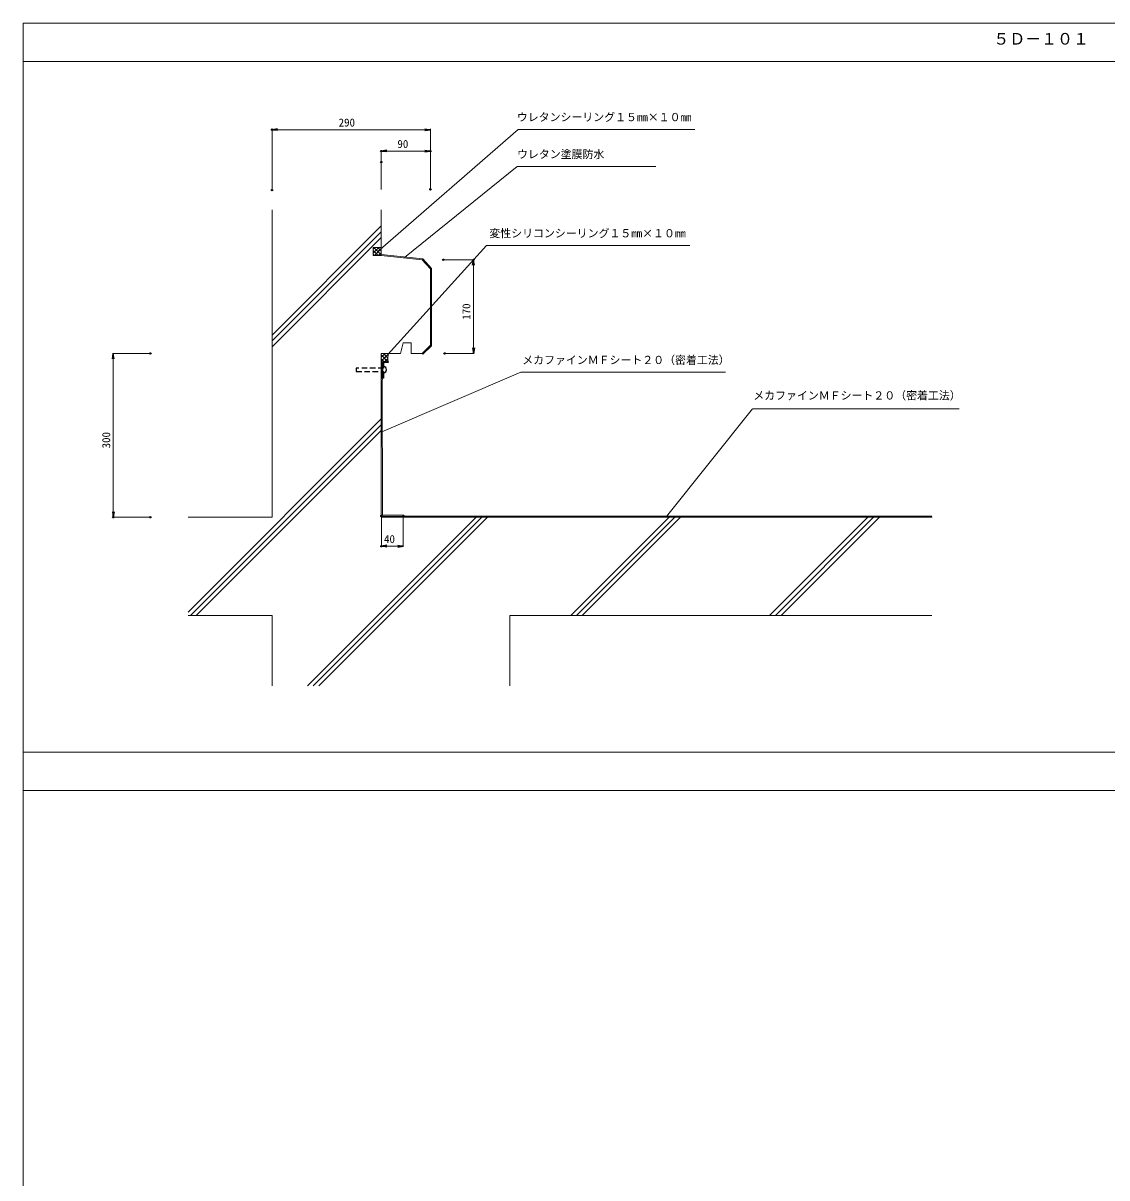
# Model space of a CAD drawing. Units: millimetres, scale not verified. Extents: x -3038 to 3038, y -2115 to 2115.
# Drawn here: x -3038 to -1052, y 0 to 2115 of the extents above; entities that cross this region are included whole.
import ezdxf
from ezdxf.enums import TextEntityAlignment as Align

# ---------------------------------------------------------------- set-up
doc = ezdxf.new("R2010")
doc.units = ezdxf.units.MM
doc.header["$LTSCALE"] = 5
doc.header["$PDMODE"] = 32
doc.header["$PDSIZE"] = 2.5
doc.linetypes.add('DASHED2', pattern=[3, 2, -1])
for name, color, linetype in [('0-0_0', 7, 'Continuous'), ('0-1_DEFPOINTS', 7, 'Continuous'), ('0-8_金物', 7, 'Continuous'), ('0-A_枠___1', 7, 'Continuous'), ('0-B_文字___1', 7, 'Continuous'), ('0-C_寸法___1', 7, 'Continuous')]:
    doc.layers.add(name, color=color, linetype=linetype)
for name, color, linetype, lineweight in [('0-2_躯体', 2, 'Continuous', 18), ('0-3_防水層', 4, 'Continuous', 18), ('0-4_文字', 8, 'Continuous', 18), ('0-5_寸法', 7, 'Continuous', 18), ('0-7_枠', 7, 'Continuous', 18), ('0-9__U+FF8A_U+FF6F_U+FF81', 8, 'Continuous', 18)]:
    doc.layers.add(name, color=color, linetype=linetype, lineweight=lineweight)
doc.styles.add('ＭＳ ゴシック', font='')
doc.styles.get('ＭＳ ゴシック').set_extended_font_data('MS Gothic')

# ---------------------------------------------------------------- blocks, each defined once
blk = doc.blocks.new('U15')
at = {"layer": '0-A_枠___1', "style": 'ＭＳ ゴシック'}
blk.add_text('５Ｄ－１０１', height=21.38, dxfattribs=at).set_placement((1777.333, 4184.133), align=Align.BOTTOM_LEFT)
blk = doc.blocks.new('_OPEN')
at = {"layer": '0-0_0'}
blk.add_line((-1, 0.1667), (0, 0), dxfattribs=at)
blk.add_lwpolyline([(-1, -0.1667), (0, 0), (-1, 0)], dxfattribs=at)
blk = doc.blocks.new('U26')
at = {"layer": '0-5_寸法', "style": 'ＭＳ ゴシック'}
blk.add_text('300', height=14.66, rotation=90, dxfattribs=at).set_placement((163.924, 3451.146), align=Align.BOTTOM_LEFT)
blk = doc.blocks.new('D4')
at = {"layer": '0-1_DEFPOINTS'}
for p in [(233.051, 3624.939), (165.279, 3324.998), (233.022, 3324.998)]:
    blk.add_point(p, dxfattribs=at)
at = {"layer": '0-5_寸法'}
for p, q in [((231.051, 3624.939), (164.029, 3624.939)), ((165.279, 3614.939), (165.279, 3334.998)), ((231.022, 3324.998), (164.029, 3324.998))]:
    blk.add_line(p, q, dxfattribs=at)
at = {"layer": '0-0_0'}
blk.add_blockref('U26', (0, 0), dxfattribs=at)
at = {"layer": '0-5_寸法', "xscale": 10, "yscale": 10}
for p, rotation in [((165.279, 3624.939), 90), ((165.279, 3324.998), 270)]:
    blk.add_blockref('_OPEN', p, dxfattribs=dict(at, rotation=rotation))
blk = doc.blocks.new('U25')
at = {"layer": '0-5_寸法', "style": 'ＭＳ ゴシック'}
blk.add_text('40', height=14.66, dxfattribs=at).set_placement((661.185, 3273.315), align=Align.BOTTOM_LEFT)
blk = doc.blocks.new('D5')
at = {"layer": '0-1_DEFPOINTS'}
for p in [(656.265, 3327.285), (696.199, 3326.979), (656.265, 3271.974)]:
    blk.add_point(p, dxfattribs=at)
at = {"layer": '0-5_寸法'}
for p, q in [((656.265, 3325.285), (656.265, 3270.724)), ((696.199, 3324.979), (696.199, 3270.724)), ((686.199, 3271.974), (666.265, 3271.974))]:
    blk.add_line(p, q, dxfattribs=at)
at = {"layer": '0-0_0'}
blk.add_blockref('U25', (0, 0), dxfattribs=at)
at = {"layer": '0-5_寸法', "xscale": 10, "yscale": 10, "rotation": 180}
blk.add_blockref('_OPEN', (656.265, 3271.974), dxfattribs=at)
at = {"layer": '0-5_寸法', "xscale": 10, "yscale": 10}
blk.add_blockref('_OPEN', (696.199, 3271.974), dxfattribs=at)
blk = doc.blocks.new('U24')
at = {"layer": '0-5_寸法', "style": 'ＭＳ ゴシック'}
blk.add_text('290', height=14.66, dxfattribs=at).set_placement((578.027, 4036.139), align=Align.BOTTOM_LEFT)
blk = doc.blocks.new('D6')
at = {"layer": '0-1_DEFPOINTS'}
for p in [(456.076, 4034.798), (456.076, 3924.194), (746.076, 3925.521)]:
    blk.add_point(p, dxfattribs=at)
at = {"layer": '0-5_寸法'}
for p, q in [((456.076, 3926.194), (456.076, 4036.048)), ((736.076, 4034.798), (466.076, 4034.798)), ((746.076, 3927.521), (746.076, 4036.048))]:
    blk.add_line(p, q, dxfattribs=at)
at = {"layer": '0-0_0'}
blk.add_blockref('U24', (0, 0), dxfattribs=at)
at = {"layer": '0-5_寸法', "xscale": 10, "yscale": 10, "rotation": 180}
blk.add_blockref('_OPEN', (456.076, 4034.798), dxfattribs=at)
at = {"layer": '0-5_寸法', "xscale": 10, "yscale": 10}
blk.add_blockref('_OPEN', (746.076, 4034.798), dxfattribs=at)
blk = doc.blocks.new('U23')
at = {"layer": '0-5_寸法', "style": 'ＭＳ ゴシック'}
blk.add_text('90', height=14.66, dxfattribs=at).set_placement((685.679, 3996.933), align=Align.BOTTOM_LEFT)
blk = doc.blocks.new('D7')
at = {"layer": '0-1_DEFPOINTS'}
for p in [(656.182, 3995.592), (746.076, 3995.592), (656.182, 3975.521)]:
    blk.add_point(p, dxfattribs=at)
at = {"layer": '0-5_寸法'}
for p, q in [((746.076, 3997.592), (746.076, 3996.842)), ((656.182, 3977.521), (656.182, 3996.842)), ((736.076, 3995.592), (666.182, 3995.592))]:
    blk.add_line(p, q, dxfattribs=at)
at = {"layer": '0-0_0'}
blk.add_blockref('U23', (0, 0), dxfattribs=at)
at = {"layer": '0-5_寸法', "xscale": 10, "yscale": 10, "rotation": 180}
blk.add_blockref('_OPEN', (656.182, 3995.592), dxfattribs=at)
at = {"layer": '0-5_寸法', "xscale": 10, "yscale": 10}
blk.add_blockref('_OPEN', (746.076, 3995.592), dxfattribs=at)
blk = doc.blocks.new('U22')
at = {"layer": '0-5_寸法', "style": 'ＭＳ ゴシック'}
blk.add_text('170', height=14.66, rotation=90, dxfattribs=at).set_placement((823.715, 3686.599), align=Align.BOTTOM_LEFT)
blk = doc.blocks.new('D8')
at = {"layer": '0-1_DEFPOINTS'}
for p in [(769.562, 3796.521), (825.056, 3796.521), (772.083, 3624.998)]:
    blk.add_point(p, dxfattribs=at)
at = {"layer": '0-5_寸法'}
for p, q in [((771.562, 3796.521), (826.306, 3796.521)), ((825.056, 3634.998), (825.056, 3786.521)), ((774.083, 3624.998), (826.306, 3624.998))]:
    blk.add_line(p, q, dxfattribs=at)
at = {"layer": '0-0_0'}
blk.add_blockref('U22', (0, 0), dxfattribs=at)
at = {"layer": '0-5_寸法', "xscale": 10, "yscale": 10}
for p, rotation in [((825.056, 3796.521), 90), ((825.056, 3624.998), 270)]:
    blk.add_blockref('_OPEN', p, dxfattribs=dict(at, rotation=rotation))

msp = doc.modelspace()

# ---------------------------------------------------------------- linework, layer by layer
at = {"layer": '0-2_躯体'}
for p, q in [((-2581.424, 1209.998), (-2581.424, 1773.194)), ((-2381.492, 1704.189), (-2381.492, 1773.194)), ((-2306.346, 1681.521), (-2381.492, 1689.189)), ((-2306.346, 1681.521), (-2291.424, 1664.998)), ((-2291.424, 1524.998), (-2291.424, 1664.998)), ((-2326.446, 1529.341), (-2341.446, 1529.341)), ((-2291.424, 1524.998), (-2306.424, 1509.998)), ((-2381.492, 1509.939), (-2381.37, 1209.998)), ((-2581.424, 1209.998), (-2735.133, 1209.998)), ((-1372.291, 1209.998), (-2381.37, 1209.998)), ((-2581.424, 1029.998), (-2735.133, 1029.998)), ((-2581.424, 901.171), (-2581.424, 1029.998)), ((-2145.919, 1029.998), (-2145.919, 901.171)), ((-2145.919, 1029.998), (-1372.932, 1029.998))]:
    msp.add_line(p, q, dxfattribs=at)
for points in [[(-2381.492, 1689.189), (-2396.492, 1689.189), (-2396.492, 1704.189), (-2381.492, 1704.189)], [(-2341.446, 1529.341), (-2346.462, 1509.939), (-2381.492, 1509.939)], [(-2306.424, 1509.998), (-2326.446, 1509.998), (-2326.446, 1529.341)]]:
    msp.add_lwpolyline(points, dxfattribs=at)
at = {"layer": '0-3_防水層'}
for p, q in [((-2305.378, 1683.433), (-2381.492, 1691.199)), ((-2305.378, 1683.433), (-2289.424, 1665.768)), ((-2289.424, 1524.17), (-2289.424, 1665.768)), ((-2289.424, 1524.17), (-2305.009, 1508.584)), ((-2306.424, 1509.998), (-2305.009, 1508.584)), ((-2380.631, 1494.895), (-2380.631, 1483.136)), ((-2380.631, 1483.136), (-2380.631, 1464.895)), ((-2378.631, 1494.895), (-2378.631, 1483.136)), ((-2378.631, 1483.136), (-2378.631, 1464.895)), ((-2380.689, 1464.895), (-2381.492, 1461.584)), ((-2378.631, 1464.895), (-2379.631, 1460.772)), ((-2379.631, 1460.772), (-2379.424, 1214.275)), ((-1372.682, 1211.998), (-2381.37, 1211.998)), ((-2341.37, 1214.068), (-2379.424, 1214.275)), ((-2341.37, 1214.068), (-2341.37, 1212.068)), ((-2340.354, 1213.74), (-2341.37, 1212.724)), ((-2341.37, 1212.958), (-2340.476, 1212.063)), ((-2340.945, 1213.947), (-2339.332, 1212.334)), ((-2339.619, 1213.061), (-2340.616, 1212.064))]:
    msp.add_line(p, q, dxfattribs=at)
msp.add_arc((-2341.301, 1211.979), 2, 2.24927, 91.99103, dxfattribs=at)
at = {"layer": '0-4_文字'}
for p, q in [((-2387.995, 1696.881), (-2130.399, 1920.042)), ((-2130.399, 1920.042), (-1807.246, 1920.042)), ((-2339.14, 1685.701), (-2132.752, 1852.557)), ((-2132.752, 1852.557), (-1878.575, 1852.557)), ((-2374.704, 1502.142), (-2188.768, 1707.563)), ((-2188.768, 1707.563), (-1816.232, 1707.563)), ((-2380.587, 1366.235), (-2125.729, 1475.851)), ((-2125.729, 1475.851), (-1750.977, 1475.851)), ((-1858.765, 1211.091), (-1701.323, 1408.375)), ((-1700.615, 1408.375), (-1322.798, 1408.375))]:
    msp.add_line(p, q, dxfattribs=at)
at = {"layer": '0-5_寸法', "color": 8}
for p, q in [((-2581.424, 1860.746), (-2581.424, 1910.746)), ((-2291.424, 1860.746), (-2291.424, 1910.746)), ((-2381.318, 1810.521), (-2381.318, 1860.521)), ((-2291.424, 1810.521), (-2291.424, 1860.521))]:
    msp.add_line(p, q, dxfattribs=at)
at = {"layer": '0-7_枠'}
for p, q in [((3037.5, 2044.653), (-3037.5, 2044.653)), ((3037.5, 780), (-3037.5, 780)), ((3037.5, 709.653), (-3037.5, 709.653))]:
    msp.add_line(p, q, dxfattribs=at)
msp.add_lwpolyline([(-3037.5, -2115), (3037.5, -2115), (3037.5, 2115), (-3037.5, 2115)], close=True, dxfattribs=at)
at = {"layer": '0-8_金物'}
for p, q in [((-2368.631, 1493.395), (-2377.131, 1493.395)), ((-2377.131, 1493.395), (-2377.131, 1483.136)), ((-2368.631, 1494.895), (-2368.631, 1493.395)), ((-2380.631, 1464.895), (-2381.492, 1464.895)), ((-2377.131, 1464.895), (-2378.631, 1464.895)), ((-2377.131, 1477.136), (-2377.131, 1464.895))]:
    msp.add_line(p, q, dxfattribs=at)
at = {"layer": '0-8_金物', "linetype": 'DASHED2'}
msp.add_line((-2427.234, 1477.136), (-2377.234, 1477.136), dxfattribs=at)
msp.add_lwpolyline([(-2377.234, 1483.136), (-2427.234, 1483.136), (-2427.234, 1477.136)], dxfattribs=at)
at = {"layer": '0-8_金物'}
msp.add_arc((-2377.808, 1480.136), 6, 276.47407, 83.52592, dxfattribs=at)
msp.add_arc((-2377.808, 1480.136), 6, 276.47407, 83.52592, dxfattribs=at)
at = {"layer": '0-9__U+FF8A_U+FF6F_U+FF81'}
for p, q in [((-2381.492, 1743.483), (-2581.424, 1543.552)), ((-2381.492, 1732.877), (-2581.424, 1532.945)), ((-2381.492, 1722.27), (-2581.424, 1522.339)), ((-2385.886, 1704.189), (-2396.492, 1693.583)), ((-2392.957, 1704.189), (-2396.492, 1700.654)), ((-2396.492, 1698.583), (-2387.098, 1689.189)), ((-2395.027, 1704.189), (-2381.492, 1690.654)), ((-2381.492, 1701.512), (-2393.815, 1689.189)), ((-2387.956, 1704.189), (-2381.492, 1697.725)), ((-2381.492, 1694.441), (-2386.744, 1689.189)), ((-2381.492, 1704.189), (-2381.492, 1689.189)), ((-2396.492, 1691.512), (-2394.169, 1689.189)), ((-2374.455, 1509.895), (-2381.492, 1502.858)), ((-2368.294, 1508.984), (-2381.492, 1495.787)), ((-2381.492, 1507.209), (-2369.179, 1494.895)), ((-2377.108, 1509.895), (-2369.365, 1502.152)), ((-2370.037, 1509.895), (-2368.469, 1508.328)), ((-2381.492, 1500.138), (-2376.25, 1494.895)), ((-2368.631, 1494.895), (-2381.492, 1494.895)), ((-2369.388, 1500.819), (-2375.312, 1494.895)), ((-2381.37, 1390.052), (-2735.133, 1036.289)), ((-2381.37, 1379.445), (-2730.817, 1029.998)), ((-2381.37, 1368.839), (-2720.21, 1029.998)), ((-2207.87, 1209.998), (-2516.698, 901.171)), ((-2197.264, 1209.998), (-2506.091, 901.171)), ((-2186.657, 1209.998), (-2495.484, 901.171)), ((-1854.317, 1209.998), (-2034.317, 1029.998)), ((-1843.71, 1209.998), (-2023.71, 1029.998)), ((-1833.104, 1209.998), (-2013.104, 1029.998)), ((-1490.157, 1209.998), (-1670.157, 1029.998)), ((-1479.55, 1209.998), (-1659.55, 1029.998)), ((-1468.944, 1209.998), (-1648.944, 1029.998))]:
    msp.add_line(p, q, dxfattribs=at)
msp.add_arc((-2339.389, 1500.956), 30, 162.66398, 191.6554, dxfattribs=at)
msp.add_arc((-2339.389, 1500.956), 30, 162.66398, 191.6554, dxfattribs=at)

# ---------------------------------------------------------------- block references
at = {"layer": '0-0_0'}
msp.add_blockref('U15', (-3037.5, -2115), dxfattribs=at)
at = {"layer": '0-C_寸法___1'}
for name in ['D6', 'D7', 'D8', 'D4', 'D5']:
    msp.add_blockref(name, (-3037.5, -2115), dxfattribs=at)

# ---------------------------------------------------------------- texts
at = {"layer": '0-B_文字___1', "style": 'ＭＳ ゴシック'}
for s, p in [('ウレタンシーリング１５mm×１０mm', (-2133.048, 1930.977)), ('ウレタン塗膜防水', (-2132.752, 1863.041)), ('変性シリコンシーリング１５mm×１０mm', (-2183.4, 1718.247)), ('メカファインＭＦシート２０（密着工法）', (-2123.232, 1486.148)), ('メカファインＭＦシート２０（密着工法）', (-1699.985, 1421.155))]:
    msp.add_text(s, height=14.66, dxfattribs=at).set_placement(p, align=Align.BOTTOM_LEFT)

doc.saveas('drawing.dxf')
